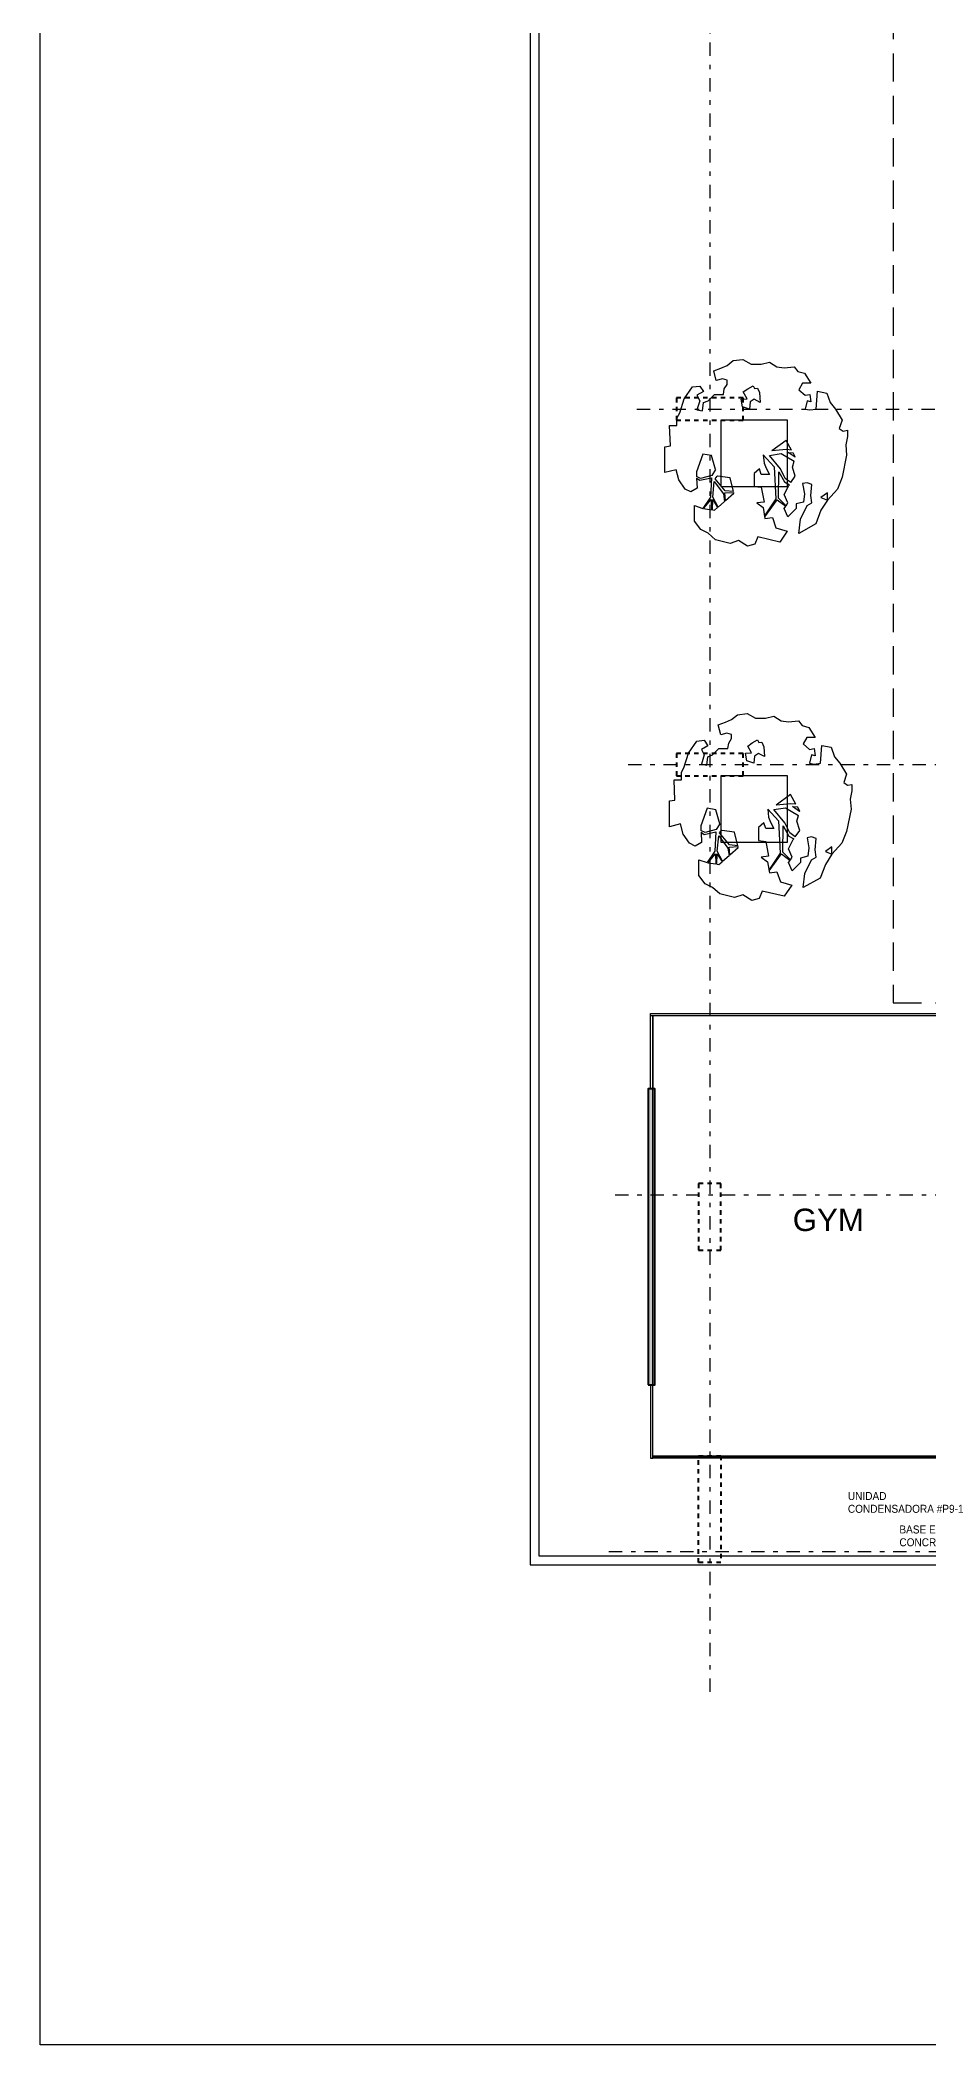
# Model space of a CAD drawing. Header units: millimetres. Extents: x 3781 to 4924, y 1639 to 1721.
# Drawn here: x 4756.64 to 4776.64, y 1639.4 to 1684.5 of the extents above; entities that cross this region are included whole.
import ezdxf

# ---------------------------------------------------------------- set-up
doc = ezdxf.new("R2010")
doc.units = ezdxf.units.MM
for name, pattern in [('CENTER', [0.7, 0.3, -0.2, 0, -0.2]), ('DASHED2', [9.525, 6.35, -3.175]), ('HIDDEN2', [0.1875, 0.125, -0.0625])]:
    doc.linetypes.add(name, pattern=pattern)
for name, color, linetype in [('1amobla', 2, 'Continuous'), ('AREA PARQUEO', 51, 'Continuous'), ('EJE-ESTRUCTURA', 1, 'CENTER'), ('JCA_COTAS', 1, 'Continuous'), ('JCA_HATCH 254', 252, 'Continuous'), ('PROYECCION', 1, 'DASHED2')]:
    doc.layers.add(name, color=color, linetype=linetype)
for name, color, linetype, lineweight in [('Estructura', 6, 'Continuous', 40), ('G-ANNO-TEXT-1', 250, 'Continuous', 9), ('M-EQPM-IDEN', 250, 'Continuous', 9), ('Muro', 4, 'Continuous', 40), ('TEXTOS', 7, 'Continuous', 20), ('Vidrio', 2, 'Continuous', 30)]:
    doc.layers.add(name, color=color, linetype=linetype, lineweight=lineweight)
doc.styles.add('SansSerif', font='sanss___.ttf', dxfattribs={"width": 0.9, "height": 0.18})
doc.styles.get("Standard").update_dxf_attribs({"font": 'arial.ttf'})

# ---------------------------------------------------------------- blocks, each defined once
blk = doc.blocks.new('Estructura cubierta')
at = {"layer": 'EJE-ESTRUCTURA'}
for p, q in [((1955, -5855.354), (1955, -5914.914)), ((1953.363, -5885.999), (1984.533, -5885.999)), ((1953.163, -5893.999), (1984.533, -5893.999)), ((1952.87, -5903.674), (1984.533, -5903.674)), ((1952.731, -5911.699), (1984.533, -5911.699))]:
    blk.add_line(p, q, dxfattribs=at)
at = {"layer": 'Estructura', "color": 1, "linetype": 'HIDDEN2', "ltscale": 0.3}
for points in [[(1954.25, -5885.749), (1954.25, -5886.249), (1955.75, -5886.249), (1955.75, -5885.749)], [(1954.25, -5893.749), (1954.25, -5894.249), (1955.75, -5894.249), (1955.75, -5893.749)], [(1955.25, -5904.924), (1955.25, -5903.424), (1954.75, -5903.424), (1954.75, -5904.924)], [(1955.25, -5909.549), (1955.25, -5911.949), (1954.75, -5911.949), (1954.75, -5909.549)]]:
    blk.add_lwpolyline(points, close=True, dxfattribs=at)
blk = doc.blocks.new('ap-2')
for points in [[(-184.365, -96.715), (-184.25, -96.709), (-184.209, -96.782), (-184.24, -96.844), (-184.343, -96.916), (-184.457, -96.947), (-184.426, -97.071), (-184.716, -97.071), (-184.726, -97.009), (-184.954, -97.019), (-184.954, -96.936), (-185.037, -96.936), (-185.099, -96.905), (-185.254, -96.855), (-185.389, -96.763), (-185.399, -96.68), (-185.337, -96.639), (-185.295, -96.711), (-185.233, -96.68), (-185.13, -96.711), (-185.12, -96.649), (-185.213, -96.639), (-185.233, -96.587), (-185.306, -96.515), (-185.306, -96.412), (-185.367, -96.404), (-185.418, -96.373), (-185.465, -96.372), (-185.48, -96.425), (-185.461, -96.494), (-185.572, -96.521), (-185.601, -96.441), (-185.632, -96.373), (-185.685, -96.303), (-185.699, -96.195), (-185.647, -96.102), (-185.647, -95.988), (-185.668, -95.896), (-185.616, -95.813), (-185.606, -95.73), (-185.616, -95.617), (-185.564, -95.576), (-185.544, -95.503), (-185.431, -95.43), (-185.43, -95.524), (-185.357, -95.565), (-185.295, -95.493), (-185.306, -95.441), (-185.223, -95.431), (-185.233, -95.472), (-185.14, -95.493), (-185.13, -95.441), (-185.14, -95.369), (-185.34, -95.356), (-185.32, -95.251), (-185.213, -95.214), (-185.14, -95.152), (-185.016, -95.079), (-184.923, -95.11), (-184.892, -95.068), (-184.902, -95.017), (-184.83, -95.017), (-184.737, -95.037), (-184.623, -95.027), (-184.374, -95.079), (-184.24, -95.13), (-184.116, -95.244), (-184.199, -95.244), (-184.147, -95.316), (-184.116, -95.244), (-184.002, -95.316), (-183.849, -95.373), (-183.741, -95.565), (-183.901, -95.547), (-184.054, -95.471), (-184.085, -95.419), (-184.168, -95.43), (-184.292, -95.419), (-184.312, -95.471), (-184.302, -95.522), (-184.188, -95.502), (-184.095, -95.512), (-184.074, -95.595), (-184.023, -95.595), (-183.93, -95.688), (-184.023, -95.729), (-184.047, -95.713)], [(-184.598, -95.606), (-184.652, -95.685), (-184.648, -95.63)], [(-184.598, -95.606), (-184.602, -95.605), (-184.648, -95.63)], [(-184.313, -95.655), (-184.385, -95.605), (-184.488, -95.636), (-184.554, -95.618)], [(-184.678, -95.647), (-184.788, -95.708), (-184.669, -95.868)], [(-184.678, -95.647), (-184.685, -95.704), (-184.669, -95.868)], [(-184.619, -95.895), (-184.639, -95.763), (-184.554, -95.618)], [(-184.625, -95.965), (-184.533, -95.955), (-184.476, -95.932), (-184.406, -95.894), (-184.406, -95.987), (-184.468, -96.008), (-184.416, -96.069), (-184.271, -96.069), (-184.261, -95.987), (-184.095, -95.956), (-184.085, -96.038), (-184.033, -95.966), (-183.909, -95.946), (-183.919, -95.863), (-183.805, -95.822), (-183.767, -95.695), (-183.645, -95.78), (-183.702, -96.028), (-183.702, -96.028), (-183.619, -96.059), (-183.598, -96.142), (-183.661, -96.245), (-183.63, -96.338), (-183.671, -96.503), (-183.743, -96.586), (-183.743, -96.586), (-183.785, -96.668), (-183.878, -96.74), (-184.054, -96.74), (-184.023, -96.647), (-184.023, -96.646)], [(-184.625, -95.965), (-184.492, -95.843), (-184.13, -95.823)], [(-184.313, -95.655), (-184.359, -95.717), (-184.469, -95.772), (-184.619, -95.895)], [(-184.053, -95.708), (-184.139, -95.793), (-184.435, -95.789), (-184.321, -95.726), (-184.29, -95.671)], [(-184.053, -95.708), (-184.085, -95.688), (-184.178, -95.729), (-184.281, -95.677), (-184.29, -95.671)], [(-184.13, -95.823), (-183.939, -95.951)], [(-184.12, -95.809), (-184.047, -95.713)], [(-183.93, -95.949), (-184.12, -95.809)], [(-185.333, -96.19), (-185.369, -96.14), (-185.403, -96.079), (-185.373, -96.064), (-185.377, -96.03), (-185.325, -96.009), (-185.216, -95.999), (-185.251, -96.068), (-185.22, -96.112), (-185.14, -96.119), (-185.166, -96.199), (-185.252, -96.215), (-185.256, -96.146), (-185.333, -96.19)], [(-184.459, -96.504), (-184.617, -96.549), (-184.633, -96.647), (-184.435, -96.718), (-184.382, -96.716)], [(-184.459, -96.504), (-184.395, -96.544), (-184.36, -96.67), (-184.382, -96.716)], [(-184.212, -96.3), (-184.366, -96.338), (-184.385, -96.482), (-184.386, -96.483)], [(-184.212, -96.3), (-184.221, -96.394), (-184.356, -96.508), (-184.386, -96.483)], [(-184.037, -96.473), (-184.15, -96.532), (-184.324, -96.516), (-184.186, -96.414), (-184.102, -96.4)], [(-184.111, -96.39), (-184.194, -96.296), (-184.203, -96.298)], [(-184.111, -96.39), (-184.198, -96.398), (-184.203, -96.298)], [(-184.006, -96.537), (-184.123, -96.532), (-184.032, -96.479)], [(-184.037, -96.473), (-184.102, -96.4)], [(-184.006, -96.537), (-184.002, -96.513), (-184.032, -96.479)], [(-184.365, -96.715), (-184.34, -96.678), (-184.368, -96.548), (-184.15, -96.56), (-184.023, -96.646)], [(-184.021, -96.639), (-184.123, -96.552), (-184.007, -96.549)], [(-184.021, -96.639), (-184.007, -96.549)]]:
    blk.add_lwpolyline(points)

msp = doc.modelspace()

# ---------------------------------------------------------------- hatches: boundary and pattern name
at = {"layer": 'JCA_HATCH 254', "linetype": 'Continuous', "ltscale": 0.3, "true_color": 0x636466, "transparency": 33554687}
h = msp.add_hatch(color=251, dxfattribs=at)
h.dxf.hatch_style = 1
h.paths.add_polyline_path([(4770.324, 1654.249), (4770.474, 1654.249), (4770.474, 1660.909), (4770.324, 1660.909)])

# ---------------------------------------------------------------- linework, layer by layer
at = {"layer": '1amobla', "color": 7, "linetype": 'Continuous', "ltscale": 0.3, "true_color": 0xffffff}
for points in [[(4756.639, 1712.387), (4815.087, 1712.387), (4815.087, 1639.402), (4756.639, 1639.402)], [(4770.424, 1662.556), (4778.959, 1662.556), (4778.959, 1652.625), (4770.424, 1652.625)]]:
    msp.add_lwpolyline(points, close=True, dxfattribs=at)
at = {"layer": 'AREA PARQUEO', "color": 2}
msp.add_lwpolyline([(4782.518, 1704.659), (4767.665, 1704.659), (4767.665, 1650.203), (4782.518, 1650.203), (4782.518, 1652.563), (4785.118, 1652.563), (4785.118, 1650.203), (4792.36, 1650.203), (4792.36, 1652.563), (4794.956, 1652.563), (4794.956, 1650.203), (4799.258, 1650.203), (4799.258, 1650.963), (4799.262, 1650.963), (4799.259, 1704.653), (4785.118, 1704.653), (4785.118, 1702.982), (4782.518, 1702.982), (4782.518, 1704.659)], dxfattribs=at)
for points in [[(4782.318, 1704.459), (4767.865, 1704.459), (4767.865, 1650.403), (4782.518, 1650.403), (4782.518, 1652.763), (4785.318, 1652.763), (4785.318, 1650.403), (4792.16, 1650.403), (4792.16, 1652.763), (4795.156, 1652.763), (4795.156, 1650.403), (4799.058, 1650.403), (4799.058, 1651.163), (4799.062, 1651.163), (4799.059, 1704.503), (4785.268, 1704.503), (4785.268, 1702.782), (4782.318, 1702.782)], [(4771.959, 1675.953), (4771.959, 1674.458), (4773.459, 1674.458), (4773.459, 1675.953)], [(4771.959, 1667.953), (4771.959, 1666.458), (4773.459, 1666.458), (4773.459, 1667.953)]]:
    msp.add_lwpolyline(points, close=True, dxfattribs=at)
at = {"layer": 'Muro'}
msp.add_lwpolyline([(4770.324, 1654.249), (4770.474, 1654.249), (4770.474, 1660.909), (4770.324, 1660.909)], close=True, dxfattribs=at)
at = {"layer": 'PROYECCION', "color": 2, "ltscale": 0.1}
msp.add_lwpolyline([(4787.461, 1661.629), (4790.46, 1661.628), (4795.131, 1661.628), (4795.132, 1668.153), (4790.46, 1668.153), (4790.459, 1677.487), (4790.459, 1677.487), (4790.459, 1697.537), (4775.836, 1697.537), (4775.836, 1662.842), (4779.209, 1662.842), (4779.209, 1658.778), (4787.461, 1658.778)], close=True, dxfattribs=at)
at = {"layer": 'Vidrio'}
for points in [[(4770.375, 1662.556), (4770.424, 1662.556), (4770.424, 1660.908), (4770.373, 1660.909)], [(4770.374, 1662.556), (4770.375, 1662.607), (4779.083, 1662.603), (4779.083, 1662.552)], [(4770.374, 1652.6), (4770.424, 1652.6), (4770.424, 1654.25), (4770.373, 1654.249)], [(4777.159, 1652.651), (4777.159, 1652.6), (4770.424, 1652.6), (4770.424, 1652.651)]]:
    msp.add_lwpolyline(points, close=True, dxfattribs=at)

# ---------------------------------------------------------------- block references
at = {"layer": 'JCA_COTAS', "xscale": 2, "yscale": 2, "zscale": 2, "rotation": 270.0000001197043}
for p in [(4964.843, 1305.921), (4964.942, 1297.954)]:
    msp.add_blockref('ap-2', p, dxfattribs=at)
at = {"layer": 'Muro'}
msp.add_blockref('Estructura cubierta', (2816.708, 7562.202), dxfattribs=at)

# ---------------------------------------------------------------- texts
at = {"layer": 'G-ANNO-TEXT-1', "insert": (4775.976, 1651.087), "char_height": 0.18, "width": 1.2926, "attachment_point": 1, "line_spacing_factor": 0.958818, "style": 'SansSerif'}
msp.add_mtext('\\pxt6.35,12.7,19.05,25.4,31.75,38.1,44.45,50.8,57.15,63.5,69.85,76.2,82.55,88.9,95.25,101.6,107.95,114.3,120.65,127,133.35,139.7,146.05,152.4,158.75,165.1,171.45,177.8,184.15,190.5,196.85,203.2;{BASE EN\\PCONCRETO}', dxfattribs=at)
at = {"layer": 'M-EQPM-IDEN', "insert": (4774.817, 1651.605), "char_height": 0.18, "width": 2.5659, "attachment_point": 4, "line_spacing_factor": 0.958818, "style": 'SansSerif'}
msp.add_mtext('\\pxt6.35,12.7,19.05,25.4,31.75,38.1,44.45,50.8,57.15,63.5,69.85,76.2,82.55,88.9,95.25,101.6,107.95,114.3,120.65,127,133.35,139.7,146.05,152.4,158.75,165.1,171.45,177.8,184.15,190.5,196.85,203.2;{UNIDAD\\PCONDENSADORA #P9-1}', dxfattribs=at)
at = {"layer": 'TEXTOS'}
msp.add_text('GYM', height=0.5033, rotation=0.0114, dxfattribs=at).set_placement((4773.576, 1657.711))

doc.saveas('drawing.dxf')
